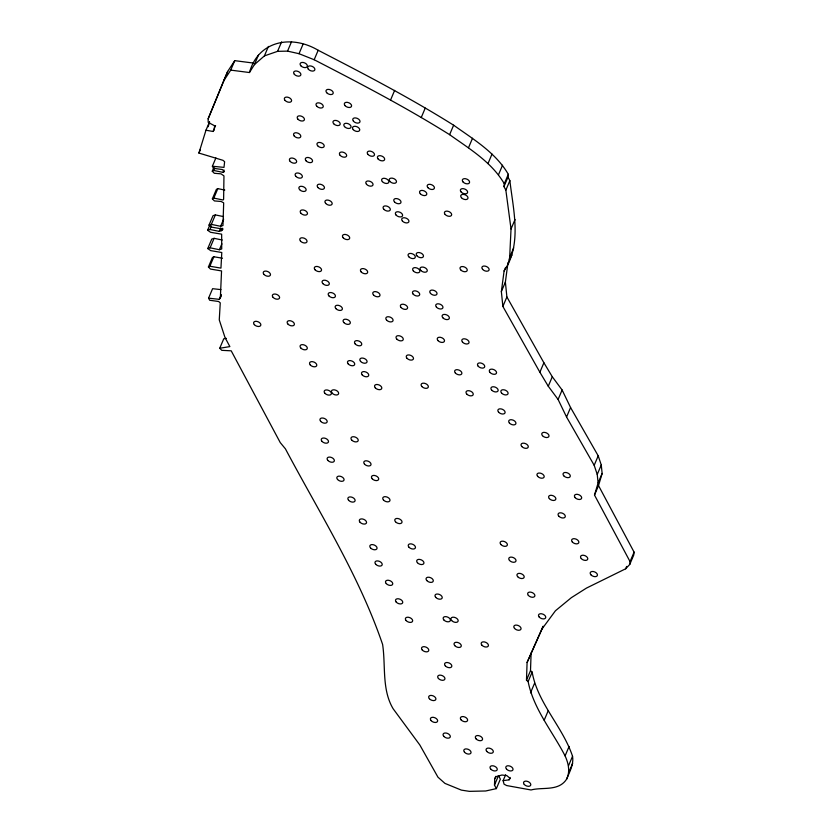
<?xml version="1.0" encoding="UTF-8"?>
<svg xmlns="http://www.w3.org/2000/svg" width="833" height="833" viewBox="0 0 833 833"><rect width="100%" height="100%" fill="white"/><g stroke="black" fill="none" stroke-linecap="round" stroke-linejoin="round"><path stroke-width="1.25" d="M505.631 774.752L503.111 780.667L504.08 784.186L506.641 785.55L531.017 789.965C542.7 786.831 558.464 791.579 566.565 779.24C570.386 771.681 568.439 763.215 565.086 755.885C552.529 731.478 533.505 708.987 528.132 681.571L526.477 680.197L527.091 662.454L543.043 626.291M526.477 680.197L530.496 670.721L531.11 652.989M226.295 338.365L223.765 338.771L219.745 348.246L221.765 350.329L231.21 350.818L280.242 442.583L285.427 448.852C319.528 513.138 359.002 575.259 382.607 644.44C385.835 665.702 381.639 689.422 393.103 708.706L419.822 744.973L437.95 777.168L444.947 783.395L461.378 790.111L469.375 791.35L485.691 790.986L496.353 788.622L494.479 785.113L494.74 778.73L495.75 776.356M220.932 289.613L212.592 288.697L208.573 298.162L219.298 299.339L220.36 297.902L221.547 270.933L210.447 269.059L208.417 266.976L212.436 257.512L213.883 256.762L222.505 258.23M527.091 662.454L542.127 628.8L555.434 610.776L571.355 597.667L586.432 588.108L625.645 568.793L629.748 564.451L630.06 561.609L594.502 495.062L598.115 482.932L597.24 474.446L594.189 465.303L566.555 417.01L558.1 399.476L548.27 386.231L539.878 372.236L502.872 306.44L501.362 291.581L504.1 270.964L507.984 264.498L509.681 257.376L511.025 228.992L505.85 190.111L503.975 186.613L504.288 183.77L508.307 174.295C495.781 152.678 473.477 139.34 453.631 125.2C409.878 97.753 364.052 73.939 318.185 50.272C291.894 34.57 258.324 40.4 249.452 72.533L230.731 70.118L223.65 80.916L208.146 118.827L208.198 122.378L214.602 125.773L214.133 130.042L213.071 131.479L205.97 130.219L198.91 153.064L222.973 160.321L224.629 161.706L223.994 167.391L212.373 166.236L215.893 157.947M507.984 264.498C520.792 238.457 513.013 207.969 509.869 180.646L507.995 177.137L508.307 174.295M507.953 262.78L505.381 282.116L506.891 296.964L543.897 362.772L552.289 376.755L562.119 390L570.574 407.535L598.209 455.828L601.27 464.97L602.134 473.456L598.521 485.597L634.09 552.133L633.767 554.976L629.748 564.451M208.135 126.762L209.624 121.951M530.496 670.721L532.152 672.096C537.66 703.312 562.733 726.72 572.542 756.26C573.927 764.496 569.553 771.889 566.565 779.24M253.471 63.069L234.75 60.653L227.68 71.44L208.146 118.827M223.65 80.916L227.68 71.44M230.731 70.118L234.75 60.653M205.97 130.219L209.489 121.93M198.91 153.064L200.42 149.513M213.071 131.479L215.58 125.564M249.452 72.533L254.398 64.63L258.417 55.155M208.417 266.976L209.854 266.237L220.953 268.111L221.786 252.503L210.687 250.629L207.75 248.567L210.093 247.807L219.381 249.723L221.724 248.963L221.651 234.167L210.551 232.292L207.615 230.231L209.968 229.471L219.246 231.387L221.588 230.626L223.025 229.085L211.936 227.201L209 225.139L211.343 224.379L220.62 226.295L222.963 225.535L223.681 202.836L221.12 201.482L214.393 200.92L212.373 198.837L213.81 198.098L223.088 200.014L223.619 199.295L223.962 175.898L221.026 173.837L214.3 173.274L212.269 171.192L213.779 167.641M212.269 171.192L213.717 170.453L214.716 168.089M254.398 64.63L264.405 55.894L268.434 46.419M213.717 170.453L222.994 172.369L223.994 170.005M212.373 198.837L216.393 189.372L217.829 188.622L224.785 190.059M213.81 198.098L217.829 188.622M264.405 55.894L277.576 51.344L281.596 41.879M209 225.139L213.019 215.674L215.362 214.914L223.483 216.59M207.615 230.231L209.635 225.493M211.343 224.379L215.362 214.914M209.968 229.471L211.467 225.92M277.576 51.344L287.541 51.125L291.56 41.65M207.75 248.567L211.769 239.092L214.112 238.332L222.234 240.008M210.093 247.807L214.112 238.332M220.62 226.295L223.64 219.194M219.246 231.387L220.755 227.836M221.588 230.626L222.598 228.263M287.541 51.125L299.016 53.697L303.035 44.232M209.854 266.237L213.883 256.762M219.381 249.723L221.89 243.798M504.288 183.77C491.762 162.154 469.458 148.805 449.612 134.675C405.858 107.228 360.033 83.415 314.166 59.737L318.185 50.272M219.298 299.339L221.307 294.611M220.36 297.902L221.359 295.538M390.635 99.845L394.655 90.37M421.217 117.588L425.236 108.113M449.612 134.675L453.631 125.2M468.51 147.712L472.53 138.247M487.992 163.58L492.011 154.105M498.519 174.691L502.538 165.215M503.975 186.613L507.995 177.137M505.85 190.111L509.869 180.646M511.025 228.992L515.044 219.516M509.681 257.376L513.701 247.901M504.1 270.964L505.61 267.414M501.362 291.581L505.381 282.116M502.872 306.44L506.891 296.964M539.878 372.236L543.897 362.772M548.27 386.231L552.289 376.755M558.1 399.476L562.119 390M566.555 417.01L570.574 407.535M594.189 465.303L598.209 455.828M597.24 474.446L601.27 464.97M598.115 482.932L602.134 473.456M594.502 495.062L598.521 485.597M542.127 628.8L543.137 626.437M528.132 681.571L532.152 672.096M530.496 692.858L534.515 683.393M494.479 785.113L498.498 775.648L500.373 779.147L496.353 788.622M503.111 780.667L509.088 779.823L510.088 777.46M544.188 720.201L548.208 710.726M625.645 568.793L626.655 566.43M630.06 561.609L634.09 552.133M565.086 755.885L569.116 746.41M568.523 765.725L572.542 756.26M568.637 772.816L572.656 763.34M509.421 259.344L512.003 255.023M494.74 778.73L496.333 776.564L501.935 775.023L506.839 775.617L510.15 778.386L509.088 779.823M222.994 172.369L224.431 171.629L222.401 169.547L213.498 168.328L212.373 166.236M219.745 348.246L229.866 346.601L225.004 337.49L219.266 319.903L220.256 302.868L218.6 301.484L209.697 300.265L208.573 298.162M299.016 53.697L314.166 59.737M386.554 320.07A3.832 2.312 23 0 0 392.822 321.111A3.832 2.312 23 0 0 388.98 316.79A3.832 2.312 23 0 0 386.554 320.07M401.1 307.544A3.832 2.312 23 0 0 407.358 308.585A3.832 2.312 23 0 0 403.516 304.264A3.832 2.312 23 0 0 401.1 307.544M320.663 421.342A3.832 2.312 23 0 0 326.921 422.383A3.832 2.312 23 0 0 323.089 418.062A3.832 2.312 23 0 0 320.663 421.342M364.51 464.137A3.832 2.312 23 0 0 370.768 465.178A3.832 2.312 23 0 0 366.936 460.857A3.832 2.312 23 0 0 364.51 464.137M435.711 597.355A3.832 2.312 23 0 0 441.969 598.396A3.832 2.312 23 0 0 438.127 594.075A3.832 2.312 23 0 0 435.711 597.355M521.76 446.498A3.832 2.312 23 0 0 528.018 447.54A3.832 2.312 23 0 0 524.176 443.218A3.832 2.312 23 0 0 521.76 446.498M443.885 619.971A3.832 2.312 23 0 0 450.143 621.001A3.832 2.312 23 0 0 446.311 616.68A3.832 2.312 23 0 0 443.885 619.971M348.579 500.258A3.832 2.312 23 0 0 354.848 501.299A3.832 2.312 23 0 0 351.005 496.978A3.832 2.312 23 0 0 348.579 500.258M254.325 324.641A3.832 2.312 23 0 0 260.583 325.682A3.832 2.312 23 0 0 256.751 321.361A3.832 2.312 23 0 0 254.325 324.641M581.257 558.558A3.832 2.312 23 0 0 587.515 559.599A3.832 2.312 23 0 0 583.683 555.278A3.832 2.312 23 0 0 581.257 558.558M558.787 516.148A3.832 2.312 23 0 0 565.045 517.189A3.832 2.312 23 0 0 561.203 512.868A3.832 2.312 23 0 0 558.787 516.148M308.366 69.243A3.832 2.312 23 0 0 314.624 70.284A3.832 2.312 23 0 0 310.782 65.963A3.832 2.312 23 0 0 308.366 69.243M572.344 542.023A3.832 2.312 23 0 0 578.602 543.064A3.832 2.312 23 0 0 574.76 538.743A3.832 2.312 23 0 0 572.344 542.023M340.145 155.365A3.832 2.312 23 0 0 346.403 156.406A3.832 2.312 23 0 0 342.561 152.085A3.832 2.312 23 0 0 340.145 155.365M306.034 160.8A3.832 2.312 23 0 0 312.292 161.841A3.832 2.312 23 0 0 308.46 157.52A3.832 2.312 23 0 0 306.034 160.8M335.876 308.606A3.832 2.312 23 0 0 342.134 309.637A3.832 2.312 23 0 0 338.292 305.315A3.832 2.312 23 0 0 335.876 308.606M337.542 479.475A3.832 2.312 23 0 0 343.8 480.516A3.832 2.312 23 0 0 339.958 476.195A3.832 2.312 23 0 0 337.542 479.475M383.472 500.008A3.832 2.312 23 0 0 389.74 501.049A3.832 2.312 23 0 0 385.898 496.728A3.832 2.312 23 0 0 383.472 500.008M590.92 574.812A3.832 2.312 23 0 0 597.178 575.853A3.832 2.312 23 0 0 593.346 571.532A3.832 2.312 23 0 0 590.92 574.812M500.862 544.501A3.832 2.312 23 0 0 507.12 545.542A3.832 2.312 23 0 0 503.288 541.221A3.832 2.312 23 0 0 500.862 544.501M372.195 478.767A3.832 2.312 23 0 0 378.453 479.798A3.832 2.312 23 0 0 374.611 475.476A3.832 2.312 23 0 0 372.195 478.767M406.129 620.564A3.832 2.312 23 0 0 412.397 621.595A3.832 2.312 23 0 0 408.555 617.274A3.832 2.312 23 0 0 406.129 620.564M509.494 560.442A3.832 2.312 23 0 0 515.752 561.484A3.832 2.312 23 0 0 511.91 557.162A3.832 2.312 23 0 0 509.494 560.442M517.678 576.696A3.832 2.312 23 0 0 523.936 577.738A3.832 2.312 23 0 0 520.094 573.416A3.832 2.312 23 0 0 517.678 576.696M438.418 678.468A3.832 2.312 23 0 0 444.676 679.509A3.832 2.312 23 0 0 440.844 675.188A3.832 2.312 23 0 0 438.418 678.468M445.301 665.848A3.832 2.312 23 0 0 451.569 666.889A3.832 2.312 23 0 0 447.727 662.568A3.832 2.312 23 0 0 445.301 665.848M454.766 645.627A3.832 2.312 23 0 0 461.024 646.668A3.832 2.312 23 0 0 457.182 642.347A3.832 2.312 23 0 0 454.766 645.627M422.258 650.011A3.832 2.312 23 0 0 428.516 651.052A3.832 2.312 23 0 0 424.684 646.731A3.832 2.312 23 0 0 422.258 650.011M476.06 738.871A3.832 2.312 23 0 0 482.317 739.912A3.832 2.312 23 0 0 478.475 735.591A3.832 2.312 23 0 0 476.06 738.871M464.522 752.241A3.832 2.312 23 0 0 470.78 753.282A3.832 2.312 23 0 0 466.949 748.961A3.832 2.312 23 0 0 464.522 752.241M486.784 751.428A3.832 2.312 23 0 0 493.053 752.47A3.832 2.312 23 0 0 489.21 748.138A3.832 2.312 23 0 0 486.784 751.428M443.791 736.341A3.832 2.312 23 0 0 450.049 737.372A3.832 2.312 23 0 0 446.217 733.05A3.832 2.312 23 0 0 443.791 736.341M367.978 154.428A3.832 2.312 23 0 0 374.236 155.469A3.832 2.312 23 0 0 370.393 151.148A3.832 2.312 23 0 0 367.978 154.428M442.833 317.758A3.832 2.312 23 0 0 449.102 318.8A3.832 2.312 23 0 0 445.259 314.468A3.832 2.312 23 0 0 442.833 317.758M501.581 393.082A3.832 2.312 23 0 0 507.838 394.124A3.832 2.312 23 0 0 504.007 389.802A3.832 2.312 23 0 0 501.581 393.082M549.343 498.623A3.832 2.312 23 0 0 555.601 499.665A3.832 2.312 23 0 0 551.758 495.343A3.832 2.312 23 0 0 549.343 498.623M461.107 719.899A3.832 2.312 23 0 0 467.365 720.941A3.832 2.312 23 0 0 463.533 716.619A3.832 2.312 23 0 0 461.107 719.899M436.44 307.138A3.832 2.312 23 0 0 442.708 308.179A3.832 2.312 23 0 0 438.866 303.858A3.832 2.312 23 0 0 436.44 307.138M394.488 201.898A3.832 2.312 23 0 0 400.746 202.94A3.832 2.312 23 0 0 396.914 198.618A3.832 2.312 23 0 0 394.488 201.898M462.534 342.155A3.832 2.312 23 0 0 468.792 343.186A3.832 2.312 23 0 0 464.96 338.864A3.832 2.312 23 0 0 462.534 342.155M437.981 340.593A3.832 2.312 23 0 0 444.239 341.624A3.832 2.312 23 0 0 440.397 337.303A3.832 2.312 23 0 0 437.981 340.593M294.361 74.324A3.832 2.312 23 0 0 300.619 75.366A3.832 2.312 23 0 0 296.787 71.044A3.832 2.312 23 0 0 294.361 74.324M383.794 209.25A3.832 2.312 23 0 0 390.052 210.291A3.832 2.312 23 0 0 386.21 205.97A3.832 2.312 23 0 0 383.794 209.25M326.703 92.713A3.832 2.312 23 0 0 332.961 93.754A3.832 2.312 23 0 0 329.118 89.433A3.832 2.312 23 0 0 326.703 92.713M285.073 100.429A3.832 2.312 23 0 0 291.331 101.47A3.832 2.312 23 0 0 287.5 97.149A3.832 2.312 23 0 0 285.073 100.429M300.828 65.765A3.832 2.312 23 0 0 307.085 66.807A3.832 2.312 23 0 0 303.254 62.485A3.832 2.312 23 0 0 300.828 65.765M290.134 161.363A3.832 2.312 23 0 0 296.392 162.404A3.832 2.312 23 0 0 292.55 158.083A3.832 2.312 23 0 0 290.134 161.363M366.52 184.322A3.832 2.312 23 0 0 372.778 185.363A3.832 2.312 23 0 0 368.936 181.042A3.832 2.312 23 0 0 366.52 184.322M420.28 193.745A3.832 2.312 23 0 0 426.538 194.787A3.832 2.312 23 0 0 422.706 190.465A3.832 2.312 23 0 0 420.28 193.745M461.107 191.975A3.832 2.312 23 0 0 467.365 193.017A3.832 2.312 23 0 0 463.523 188.695A3.832 2.312 23 0 0 461.107 191.975M378.151 159.02A3.832 2.312 23 0 0 384.409 160.051A3.832 2.312 23 0 0 380.577 155.729A3.832 2.312 23 0 0 378.151 159.02M316.727 106.176A3.832 2.312 23 0 0 322.996 107.218A3.832 2.312 23 0 0 319.154 102.896A3.832 2.312 23 0 0 316.727 106.176M427.902 187.644A3.832 2.312 23 0 0 434.17 188.685A3.832 2.312 23 0 0 430.328 184.364A3.832 2.312 23 0 0 427.902 187.644M321.975 441.355A3.832 2.312 23 0 0 328.233 442.396A3.832 2.312 23 0 0 324.401 438.075A3.832 2.312 23 0 0 321.975 441.355M563.764 475.81A3.832 2.312 23 0 0 570.032 476.851A3.832 2.312 23 0 0 566.19 472.53A3.832 2.312 23 0 0 563.764 475.81M327.838 460.41A3.832 2.312 23 0 0 334.095 461.451A3.832 2.312 23 0 0 330.253 457.13A3.832 2.312 23 0 0 327.838 460.41M351.713 440.063A3.832 2.312 23 0 0 357.971 441.094A3.832 2.312 23 0 0 354.129 436.773A3.832 2.312 23 0 0 351.713 440.063M382.357 181.615A3.832 2.312 23 0 0 388.626 182.656A3.832 2.312 23 0 0 384.784 178.335A3.832 2.312 23 0 0 382.357 181.615M461.461 197.723A3.832 2.312 23 0 0 467.729 198.764A3.832 2.312 23 0 0 463.887 194.443A3.832 2.312 23 0 0 461.461 197.723M445.145 214.466A3.832 2.312 23 0 0 451.403 215.508A3.832 2.312 23 0 0 447.571 211.186A3.832 2.312 23 0 0 445.145 214.466M430.505 293.414A3.832 2.312 23 0 0 436.763 294.455A3.832 2.312 23 0 0 432.931 290.134A3.832 2.312 23 0 0 430.505 293.414M413.366 270.964A3.832 2.312 23 0 0 419.624 272.006A3.832 2.312 23 0 0 415.792 267.685A3.832 2.312 23 0 0 413.366 270.964M389.948 181.448A3.832 2.312 23 0 0 396.216 182.489A3.832 2.312 23 0 0 392.374 178.168A3.832 2.312 23 0 0 389.948 181.448M287.874 324.016A3.832 2.312 23 0 0 294.132 325.057A3.832 2.312 23 0 0 290.29 320.736A3.832 2.312 23 0 0 287.874 324.016M402.433 221.078A3.832 2.312 23 0 0 408.691 222.119A3.832 2.312 23 0 0 404.848 217.798A3.832 2.312 23 0 0 402.433 221.078M396.091 215.091A3.832 2.312 23 0 0 402.349 216.132A3.832 2.312 23 0 0 398.507 211.811A3.832 2.312 23 0 0 396.091 215.091M413.199 294.174A3.832 2.312 23 0 0 419.457 295.215A3.832 2.312 23 0 0 415.625 290.894A3.832 2.312 23 0 0 413.199 294.174M509.421 423.049A3.832 2.312 23 0 0 515.679 424.091A3.832 2.312 23 0 0 511.837 419.77A3.832 2.312 23 0 0 509.421 423.049M373.486 294.944A3.832 2.312 23 0 0 379.754 295.986A3.832 2.312 23 0 0 375.912 291.665A3.832 2.312 23 0 0 373.486 294.944M343.175 237.769A3.832 2.312 23 0 0 349.444 238.811A3.832 2.312 23 0 0 345.601 234.489A3.832 2.312 23 0 0 343.175 237.769M498.582 412.168A3.832 2.312 23 0 0 504.85 413.21A3.832 2.312 23 0 0 501.008 408.888A3.832 2.312 23 0 0 498.582 412.168M542.491 435.701A3.832 2.312 23 0 0 548.749 436.742A3.832 2.312 23 0 0 544.917 432.421A3.832 2.312 23 0 0 542.491 435.701M396.227 602.092A3.832 2.312 23 0 0 402.485 603.134A3.832 2.312 23 0 0 398.653 598.812A3.832 2.312 23 0 0 396.227 602.092M537.67 476.372A3.832 2.312 23 0 0 543.928 477.413A3.832 2.312 23 0 0 540.086 473.092A3.832 2.312 23 0 0 537.67 476.372M300.505 241.122A3.832 2.312 23 0 0 306.773 242.164A3.832 2.312 23 0 0 302.931 237.842A3.832 2.312 23 0 0 300.505 241.122M361.158 271.922A3.832 2.312 23 0 0 367.415 272.964A3.832 2.312 23 0 0 363.584 268.642A3.832 2.312 23 0 0 361.158 271.922M481.911 645.19A3.832 2.312 23 0 0 488.169 646.231A3.832 2.312 23 0 0 484.337 641.91A3.832 2.312 23 0 0 481.911 645.19M575.155 497.645A3.832 2.312 23 0 0 581.413 498.686A3.832 2.312 23 0 0 577.581 494.365A3.832 2.312 23 0 0 575.155 497.645M451.642 620.533A3.832 2.312 23 0 0 457.9 621.574A3.832 2.312 23 0 0 454.068 617.253A3.832 2.312 23 0 0 451.642 620.533M524.269 784.467A3.832 2.312 23 0 0 530.527 785.509A3.832 2.312 23 0 0 526.695 781.187A3.832 2.312 23 0 0 524.269 784.467M490.741 769.109A3.832 2.312 23 0 0 496.999 770.15A3.832 2.312 23 0 0 493.167 765.829A3.832 2.312 23 0 0 490.741 769.109M506.516 769.109A3.832 2.312 23 0 0 512.774 770.15A3.832 2.312 23 0 0 508.942 765.829A3.832 2.312 23 0 0 506.516 769.109M431.13 720.628A3.832 2.312 23 0 0 437.387 721.67A3.832 2.312 23 0 0 433.545 717.348A3.832 2.312 23 0 0 431.13 720.628M429.391 698.752A3.832 2.312 23 0 0 435.649 699.793A3.832 2.312 23 0 0 431.806 695.472A3.832 2.312 23 0 0 429.391 698.752M514.534 628.426A3.832 2.312 23 0 0 520.792 629.467A3.832 2.312 23 0 0 516.96 625.146A3.832 2.312 23 0 0 514.534 628.426M539.222 617.066A3.832 2.312 23 0 0 545.49 618.107A3.832 2.312 23 0 0 541.648 613.786A3.832 2.312 23 0 0 539.222 617.066M528.372 595.428A3.832 2.312 23 0 0 534.63 596.47A3.832 2.312 23 0 0 530.788 592.148A3.832 2.312 23 0 0 528.372 595.428M426.777 580.549A3.832 2.312 23 0 0 433.035 581.59A3.832 2.312 23 0 0 429.193 577.269A3.832 2.312 23 0 0 426.777 580.549M386.231 583.569A3.832 2.312 23 0 0 392.489 584.61A3.832 2.312 23 0 0 388.657 580.289A3.832 2.312 23 0 0 386.231 583.569M417.427 562.712A3.832 2.312 23 0 0 423.685 563.754A3.832 2.312 23 0 0 419.853 559.432A3.832 2.312 23 0 0 417.427 562.712M375.693 564.243A3.832 2.312 23 0 0 381.951 565.284A3.832 2.312 23 0 0 378.109 560.963A3.832 2.312 23 0 0 375.693 564.243M370.539 547.927A3.832 2.312 23 0 0 376.797 548.968A3.832 2.312 23 0 0 372.955 544.647A3.832 2.312 23 0 0 370.539 547.927M408.951 547.187A3.832 2.312 23 0 0 415.209 548.229A3.832 2.312 23 0 0 411.367 543.907A3.832 2.312 23 0 0 408.951 547.187M395.508 521.781A3.832 2.312 23 0 0 401.766 522.822A3.832 2.312 23 0 0 397.924 518.501A3.832 2.312 23 0 0 395.508 521.781M360.033 522.239A3.832 2.312 23 0 0 366.291 523.28A3.832 2.312 23 0 0 362.459 518.959A3.832 2.312 23 0 0 360.033 522.239M324.891 393.27A3.832 2.312 23 0 0 331.149 394.311A3.832 2.312 23 0 0 327.307 389.99A3.832 2.312 23 0 0 324.891 393.27M332.128 393.145A3.832 2.312 23 0 0 338.385 394.186A3.832 2.312 23 0 0 334.554 389.865A3.832 2.312 23 0 0 332.128 393.145M375.287 387.845A3.832 2.312 23 0 0 381.545 388.876A3.832 2.312 23 0 0 377.713 384.554A3.832 2.312 23 0 0 375.287 387.845M421.831 386.502A3.832 2.312 23 0 0 428.089 387.543A3.832 2.312 23 0 0 424.247 383.222A3.832 2.312 23 0 0 421.831 386.502M466.73 394.019A3.832 2.312 23 0 0 472.988 395.061A3.832 2.312 23 0 0 469.156 390.739A3.832 2.312 23 0 0 466.73 394.019M491.637 390.094A3.832 2.312 23 0 0 497.895 391.135A3.832 2.312 23 0 0 494.052 386.814A3.832 2.312 23 0 0 491.637 390.094M490.033 372.476A3.832 2.312 23 0 0 496.291 373.517A3.832 2.312 23 0 0 492.449 369.196A3.832 2.312 23 0 0 490.033 372.476M478.215 366.26A3.832 2.312 23 0 0 484.473 367.301A3.832 2.312 23 0 0 480.641 362.98A3.832 2.312 23 0 0 478.215 366.26M455.359 373.017A3.832 2.312 23 0 0 461.617 374.059A3.832 2.312 23 0 0 457.775 369.737A3.832 2.312 23 0 0 455.359 373.017M406.973 358.263A3.832 2.312 23 0 0 413.23 359.304A3.832 2.312 23 0 0 409.388 354.983A3.832 2.312 23 0 0 406.973 358.263M362.22 374.933A3.832 2.312 23 0 0 368.478 375.975A3.832 2.312 23 0 0 364.646 371.653A3.832 2.312 23 0 0 362.22 374.933M310.261 364.969A3.832 2.312 23 0 0 316.519 366.01A3.832 2.312 23 0 0 312.687 361.689A3.832 2.312 23 0 0 310.261 364.969M348.204 363.917A3.832 2.312 23 0 0 354.462 364.958A3.832 2.312 23 0 0 350.631 360.637A3.832 2.312 23 0 0 348.204 363.917M360.554 361.387A3.832 2.312 23 0 0 366.812 362.428A3.832 2.312 23 0 0 362.969 358.107A3.832 2.312 23 0 0 360.554 361.387M300.786 347.975A3.832 2.312 23 0 0 307.044 349.017A3.832 2.312 23 0 0 303.202 344.695A3.832 2.312 23 0 0 300.786 347.975M355.222 343.967A3.832 2.312 23 0 0 361.491 345.008A3.832 2.312 23 0 0 357.649 340.687A3.832 2.312 23 0 0 355.222 343.967M396.747 339.021A3.832 2.312 23 0 0 403.016 340.062A3.832 2.312 23 0 0 399.174 335.741A3.832 2.312 23 0 0 396.747 339.021M343.81 322.538A3.832 2.312 23 0 0 350.068 323.579A3.832 2.312 23 0 0 346.236 319.258A3.832 2.312 23 0 0 343.81 322.538M273.089 297.371A3.832 2.312 23 0 0 279.347 298.401A3.832 2.312 23 0 0 275.504 294.08A3.832 2.312 23 0 0 273.089 297.371M263.957 274.411A3.832 2.312 23 0 0 270.215 275.452A3.832 2.312 23 0 0 266.373 271.131A3.832 2.312 23 0 0 263.957 274.411M328.91 295.871A3.832 2.312 23 0 0 335.168 296.912A3.832 2.312 23 0 0 331.326 292.591A3.832 2.312 23 0 0 328.91 295.871M322.798 283.553A3.832 2.312 23 0 0 329.056 284.584A3.832 2.312 23 0 0 325.224 280.263A3.832 2.312 23 0 0 322.798 283.553M315.03 269.777A3.832 2.312 23 0 0 321.288 270.819A3.832 2.312 23 0 0 317.446 266.498A3.832 2.312 23 0 0 315.03 269.777M420.748 270.381A3.832 2.312 23 0 0 427.006 271.423A3.832 2.312 23 0 0 423.164 267.101A3.832 2.312 23 0 0 420.748 270.381M460.732 269.882A3.832 2.312 23 0 0 466.99 270.923A3.832 2.312 23 0 0 463.148 266.602A3.832 2.312 23 0 0 460.732 269.882M482.609 269.371A3.832 2.312 23 0 0 488.867 270.413A3.832 2.312 23 0 0 485.025 266.091A3.832 2.312 23 0 0 482.609 269.371M416.948 255.856A3.832 2.312 23 0 0 423.216 256.897A3.832 2.312 23 0 0 419.374 252.576A3.832 2.312 23 0 0 416.948 255.856M408.784 256.751A3.832 2.312 23 0 0 415.053 257.793A3.832 2.312 23 0 0 411.21 253.471A3.832 2.312 23 0 0 408.784 256.751M463.065 181.99A3.832 2.312 23 0 0 469.323 183.031A3.832 2.312 23 0 0 465.48 178.71A3.832 2.312 23 0 0 463.065 181.99M300.942 213.269A3.832 2.312 23 0 0 307.21 214.31A3.832 2.312 23 0 0 303.368 209.989A3.832 2.312 23 0 0 300.942 213.269M325.651 203.387A3.832 2.312 23 0 0 331.909 204.429A3.832 2.312 23 0 0 328.077 200.107A3.832 2.312 23 0 0 325.651 203.387M299.609 189.632A3.832 2.312 23 0 0 305.867 190.663A3.832 2.312 23 0 0 302.035 186.342A3.832 2.312 23 0 0 299.609 189.632M317.925 187.519A3.832 2.312 23 0 0 324.183 188.56A3.832 2.312 23 0 0 320.351 184.239A3.832 2.312 23 0 0 317.925 187.519M295.84 176.315A3.832 2.312 23 0 0 302.098 177.356A3.832 2.312 23 0 0 298.256 173.035A3.832 2.312 23 0 0 295.84 176.315M317.685 145.775A3.832 2.312 23 0 0 323.954 146.816A3.832 2.312 23 0 0 320.111 142.495A3.832 2.312 23 0 0 317.685 145.775M294.278 136.091A3.832 2.312 23 0 0 300.536 137.133A3.832 2.312 23 0 0 296.704 132.811A3.832 2.312 23 0 0 294.278 136.091M297.922 119.181A3.832 2.312 23 0 0 304.18 120.223A3.832 2.312 23 0 0 300.338 115.902A3.832 2.312 23 0 0 297.922 119.181M333.689 123.742A3.832 2.312 23 0 0 339.947 124.783A3.832 2.312 23 0 0 336.105 120.462A3.832 2.312 23 0 0 333.689 123.742M344.539 126.626A3.832 2.312 23 0 0 350.797 127.668A3.832 2.312 23 0 0 346.955 123.346A3.832 2.312 23 0 0 344.539 126.626M353.484 121.264A3.832 2.312 23 0 0 359.752 122.295A3.832 2.312 23 0 0 355.91 117.974A3.832 2.312 23 0 0 353.484 121.264M353.223 129.625A3.832 2.312 23 0 0 359.481 130.666A3.832 2.312 23 0 0 355.649 126.345A3.832 2.312 23 0 0 353.223 129.625M345.07 105.656A3.832 2.312 23 0 0 351.328 106.686A3.832 2.312 23 0 0 347.486 102.365A3.832 2.312 23 0 0 345.07 105.656"/></g></svg>
